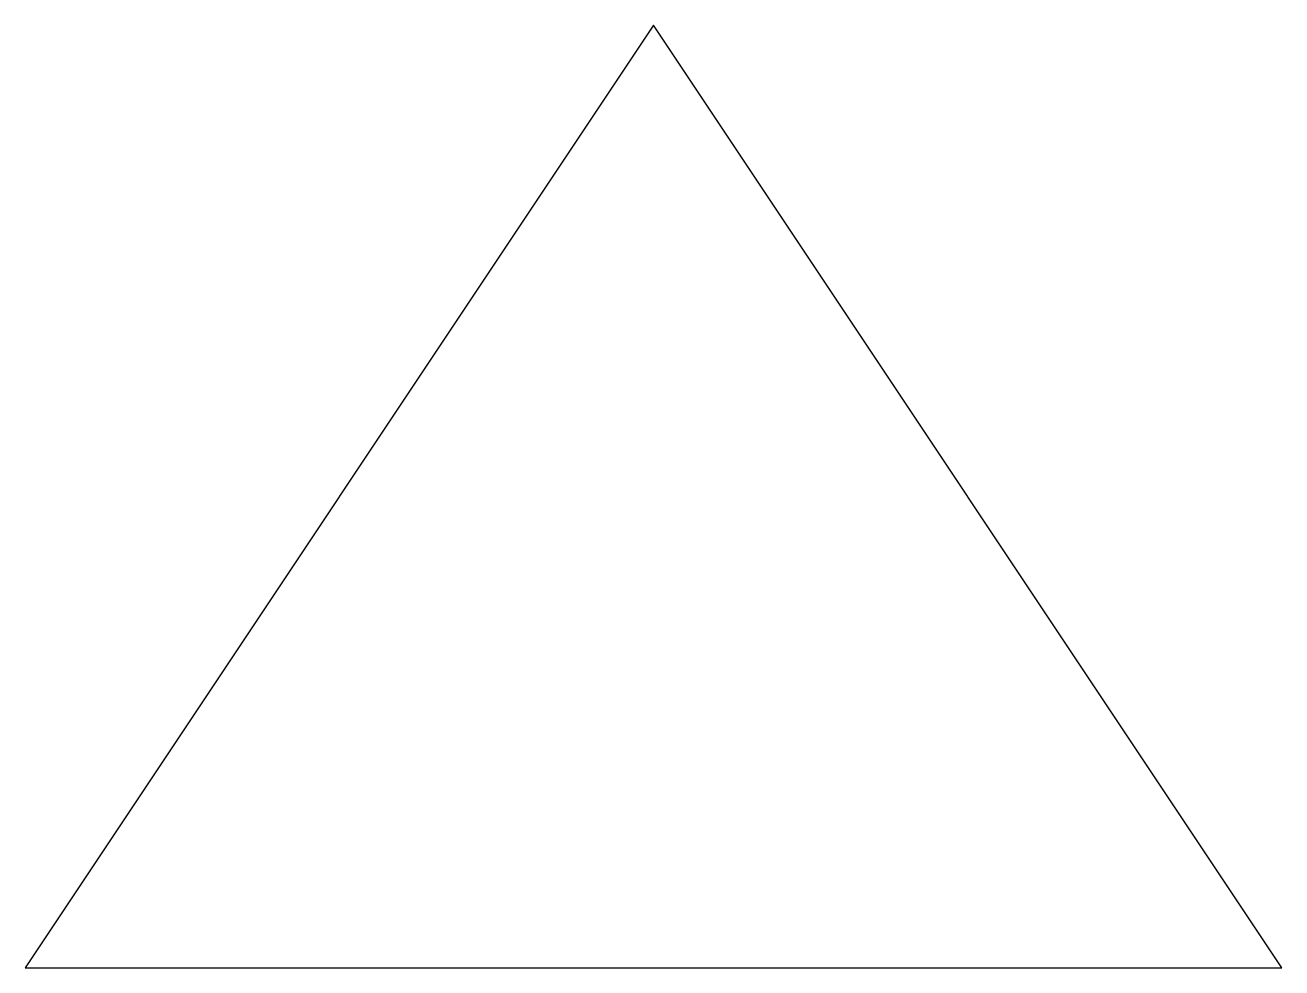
# Model space of a CAD drawing. Header units: metres. Extents: x 0 to 20, y 0 to 15.
import ezdxf

# ---------------------------------------------------------------- set-up
doc = ezdxf.new("R2010")
doc.units = ezdxf.units.M
doc.layers.add('BOUNDARY', color=7, linetype='Continuous')

msp = doc.modelspace()

# ---------------------------------------------------------------- linework, layer by layer
at = {"layer": 'BOUNDARY'}
msp.add_lwpolyline([(0, 0), (20, 0), (10, 15)], close=True, dxfattribs=at)

doc.saveas('drawing.dxf')
